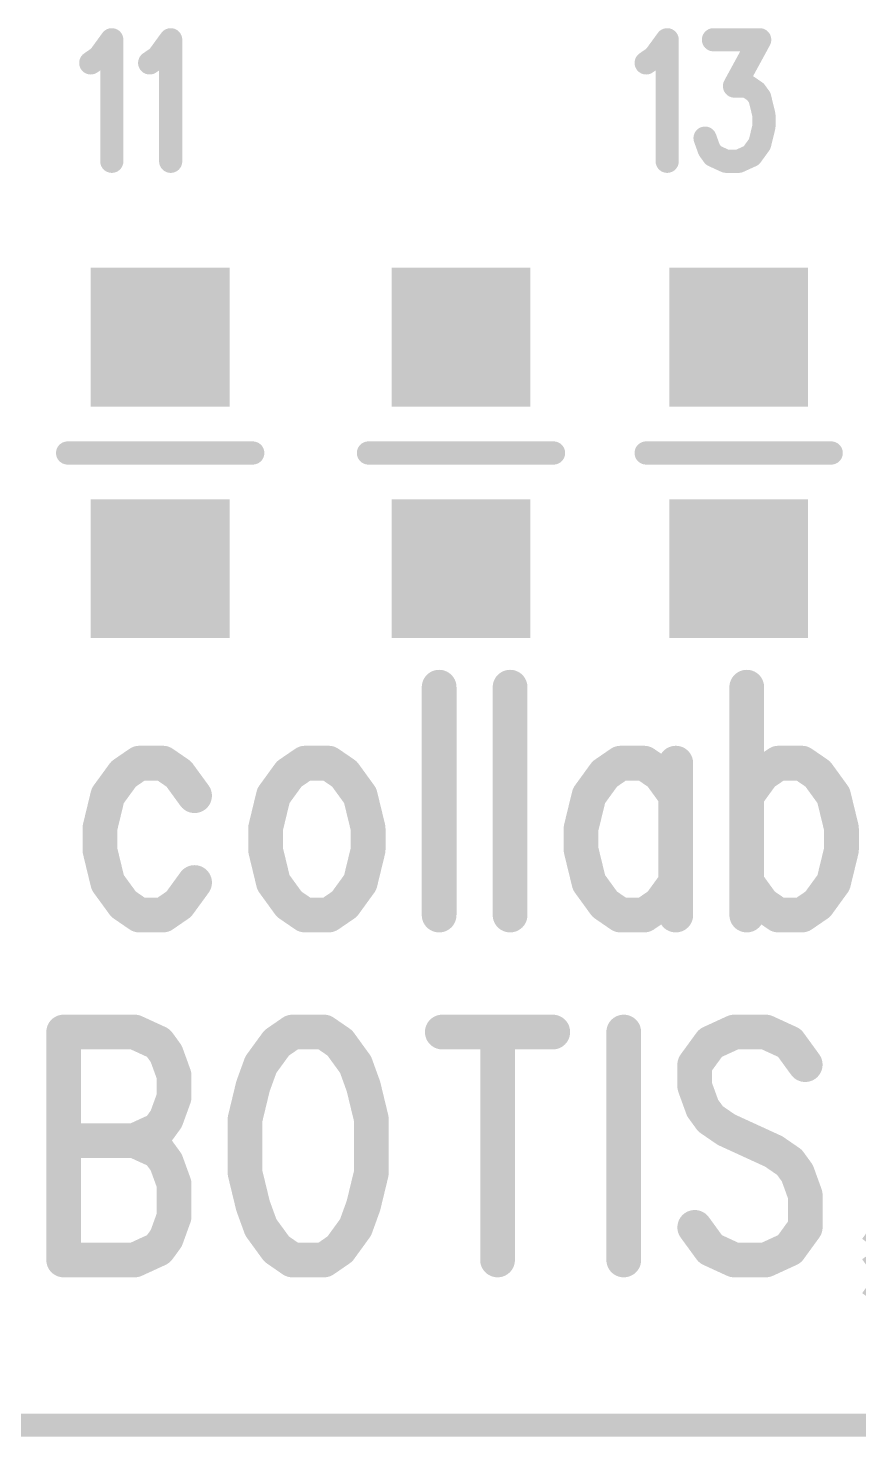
# Model space of a CAD drawing. Extents: x 97 to 206, y 100 to 175.
# Drawn here: x 163.23 to 166.82, y 162.45 to 168.54 of the extents above; entities that cross this region are included whole.
import ezdxf

# ---------------------------------------------------------------- set-up
doc = ezdxf.new("R2010")
doc.units = 0
doc.layers.get('0').update_dxf_attribs({"linetype": 'CONTINUOUS'})
doc.layers.add('MASK-TOP_PHO', color=10, linetype='CONTINUOUS')
doc.layers.add('SILK-TOP_PHO', color=9, linetype='CONTINUOUS')

# ---------------------------------------------------------------- blocks, each defined once
blk = doc.blocks.new('ROUND_1')
at = {"const_width": 0.050038}
blk.add_lwpolyline([(-0.025018, 0, 1), (0.025018, 0, 1)], format="xyb", close=True, dxfattribs=at)
blk = doc.blocks.new('ROUND_61')
at = {"const_width": 0.075056}
blk.add_lwpolyline([(-0.037528, 0, 1), (0.037528, 0, 1)], format="xyb", close=True, dxfattribs=at)
blk = doc.blocks.new('SQUARE_191')
blk.add_solid([(0.299974, 0.299974), (0.299974, -0.299974), (-0.299974, 0.299974), (-0.299974, -0.299974)])

msp = doc.modelspace()

# ---------------------------------------------------------------- linework, layer by layer
at = {"layer": 'SILK-TOP_PHO'}
for points, const_width in [([(163.536376, 168.410128), (163.590986, 168.485058)], 0.100076), ([(163.590986, 168.485058), (163.590986, 167.96004)], 0.100076), ([(163.790884, 168.410128), (163.845494, 168.485058)], 0.100076), ([(163.845494, 168.485058), (163.845494, 167.96004)], 0.100076), ([(165.936422, 168.410128), (165.991032, 168.485058)], 0.100076), ([(165.991032, 168.485058), (165.991032, 167.96004)], 0.100076), ([(166.19093, 168.485058), (166.390828, 168.485058)], 0.100076), ([(166.390828, 168.485058), (166.281862, 168.284906)], 0.100076), ([(163.500054, 168.384982), (163.536376, 168.410128)], 0.100076), ([(163.754562, 168.384982), (163.790884, 168.410128)], 0.100076), ([(165.9001, 168.384982), (165.936422, 168.410128)], 0.100076), ([(166.281862, 168.284906), (166.336472, 168.284906)], 0.100076), ([(166.336472, 168.284906), (166.372794, 168.260014)], 0.100076), ([(166.372794, 168.260014), (166.390828, 168.235122)], 0.100076), ([(166.390828, 168.235122), (166.409116, 168.159938)], 0.100076), ([(166.409116, 168.159938), (166.409116, 168.1099)], 0.100076), ([(166.409116, 168.1099), (166.390828, 168.03497)], 0.100076), ([(166.172642, 168.010078), (166.154608, 168.060116)], 0.100076), ([(166.390828, 168.03497), (166.354506, 167.984932)], 0.100076), ([(166.19093, 167.984932), (166.172642, 168.010078)], 0.100076), ([(166.24554, 167.96004), (166.19093, 167.984932)], 0.100076), ([(166.299896, 167.96004), (166.24554, 167.96004)], 0.100076), ([(166.354506, 167.984932), (166.299896, 167.96004)], 0.100076), ([(163.399978, 166.699946), (164.200078, 166.699946)], 0.100076), ([(165.50005, 166.699946), (164.69995, 166.699946)], 0.100076), ([(165.9001, 166.699946), (166.699946, 166.699946)], 0.100076), ([(165.005512, 165.688264), (165.005512, 164.704014)], 0.150114), ([(165.31209, 165.688264), (165.31209, 164.704014)], 0.150114), ([(166.334948, 165.688264), (166.334948, 164.704014)], 0.150114), ([(163.709858, 165.360096), (163.641786, 165.31336)], 0.150114), ([(163.81222, 165.360096), (163.709858, 165.360096)], 0.150114), ([(163.880292, 165.31336), (163.81222, 165.360096)], 0.150114), ([(164.425884, 165.360096), (164.357558, 165.31336)], 0.150114), ([(164.527992, 165.360096), (164.425884, 165.360096)], 0.150114), ([(164.596318, 165.31336), (164.527992, 165.360096)], 0.150114), ([(165.789356, 165.360096), (165.721284, 165.31336)], 0.150114), ([(165.891718, 165.360096), (165.789356, 165.360096)], 0.150114), ([(165.960044, 165.31336), (165.891718, 165.360096)], 0.150114), ([(166.028116, 165.360096), (166.028116, 164.704014)], 0.150114), ([(166.40302, 165.31336), (166.471346, 165.360096)], 0.150114), ([(166.471346, 165.360096), (166.573454, 165.360096)], 0.150114), ([(166.573454, 165.360096), (166.64178, 165.31336)], 0.150114), ([(163.641786, 165.31336), (163.57346, 165.219634)], 0.150114), ([(163.948618, 165.219634), (163.880292, 165.31336)], 0.150114), ([(164.357558, 165.31336), (164.289486, 165.219634)], 0.150114), ([(164.66439, 165.219634), (164.596318, 165.31336)], 0.150114), ([(165.721284, 165.31336), (165.653212, 165.219634)], 0.150114), ([(166.028116, 165.219634), (165.960044, 165.31336)], 0.150114), ([(166.334948, 165.219634), (166.40302, 165.31336)], 0.150114), ([(166.64178, 165.31336), (166.709852, 165.219634)], 0.150114), ([(163.57346, 165.219634), (163.539424, 165.078918)], 0.150114), ([(164.289486, 165.219634), (164.25545, 165.078918)], 0.150114), ([(164.69868, 165.078918), (164.66439, 165.219634)], 0.150114), ([(165.653212, 165.219634), (165.618922, 165.078918)], 0.150114), ([(166.709852, 165.219634), (166.744142, 165.078918)], 0.150114), ([(163.539424, 165.078918), (163.539424, 164.985192)], 0.150114), ([(164.25545, 165.078918), (164.25545, 164.985192)], 0.150114), ([(164.69868, 164.985192), (164.69868, 165.078918)], 0.150114), ([(165.618922, 165.078918), (165.618922, 164.985192)], 0.150114), ([(166.744142, 165.078918), (166.744142, 164.985192)], 0.150114), ([(163.539424, 164.985192), (163.57346, 164.844476)], 0.150114), ([(164.25545, 164.985192), (164.289486, 164.844476)], 0.150114), ([(164.66439, 164.844476), (164.69868, 164.985192)], 0.150114), ([(165.618922, 164.985192), (165.653212, 164.844476)], 0.150114), ([(166.744142, 164.985192), (166.709852, 164.844476)], 0.150114), ([(163.57346, 164.844476), (163.641786, 164.75075)], 0.150114), ([(163.880292, 164.75075), (163.948618, 164.844476)], 0.150114), ([(164.289486, 164.844476), (164.357558, 164.75075)], 0.150114), ([(164.596318, 164.75075), (164.66439, 164.844476)], 0.150114), ([(165.653212, 164.844476), (165.721284, 164.75075)], 0.150114), ([(165.960044, 164.75075), (166.028116, 164.844476)], 0.150114), ([(166.40302, 164.75075), (166.334948, 164.844476)], 0.150114), ([(166.709852, 164.844476), (166.64178, 164.75075)], 0.150114), ([(163.641786, 164.75075), (163.709858, 164.704014)], 0.150114), ([(163.81222, 164.704014), (163.880292, 164.75075)], 0.150114), ([(164.357558, 164.75075), (164.425884, 164.704014)], 0.150114), ([(164.527992, 164.704014), (164.596318, 164.75075)], 0.150114), ([(165.721284, 164.75075), (165.789356, 164.704014)], 0.150114), ([(165.891718, 164.704014), (165.960044, 164.75075)], 0.150114), ([(166.471346, 164.704014), (166.40302, 164.75075)], 0.150114), ([(166.64178, 164.75075), (166.573454, 164.704014)], 0.150114), ([(163.709858, 164.704014), (163.81222, 164.704014)], 0.150114), ([(164.425884, 164.704014), (164.527992, 164.704014)], 0.150114), ([(165.789356, 164.704014), (165.891718, 164.704014)], 0.150114), ([(166.573454, 164.704014), (166.471346, 164.704014)], 0.150114), ([(163.38296, 164.198554), (163.38296, 163.21405)], 0.150114), ([(163.38296, 164.198554), (163.689792, 164.198554)], 0.150114), ([(163.689792, 164.198554), (163.792154, 164.151564)], 0.150114), ([(164.371528, 164.198554), (164.303456, 164.151564)], 0.150114), ([(164.507926, 164.198554), (164.371528, 164.198554)], 0.150114), ([(164.576252, 164.151564), (164.507926, 164.198554)], 0.150114), ([(165.019228, 164.198554), (165.496494, 164.198554)], 0.150114), ([(165.257988, 164.198554), (165.257988, 163.21405)], 0.150114), ([(165.803326, 164.198554), (165.803326, 163.21405)], 0.150114), ([(166.280592, 164.198554), (166.178484, 164.151564)], 0.150114), ([(166.41699, 164.198554), (166.280592, 164.198554)], 0.150114), ([(166.519352, 164.151564), (166.41699, 164.198554)], 0.150114), ([(163.792154, 164.151564), (163.82619, 164.104574)], 0.150114), ([(163.82619, 164.104574), (163.860226, 164.010848)], 0.150114), ([(164.303456, 164.151564), (164.23513, 164.057838)], 0.150114), ([(164.644324, 164.057838), (164.576252, 164.151564)], 0.150114), ([(166.178484, 164.151564), (166.110158, 164.057838)], 0.150114), ([(166.587424, 164.057838), (166.519352, 164.151564)], 0.150114), ([(164.23513, 164.057838), (164.201094, 163.964112)], 0.150114), ([(164.67836, 163.964112), (164.644324, 164.057838)], 0.150114), ([(166.110158, 164.057838), (166.110158, 163.964112)], 0.150114), ([(163.860226, 164.010848), (163.860226, 163.917122)], 0.150114), ([(164.201094, 163.964112), (164.167058, 163.823396)], 0.150114), ([(164.712396, 163.823396), (164.67836, 163.964112)], 0.150114), ([(166.110158, 163.964112), (166.144194, 163.870386)], 0.150114), ([(163.860226, 163.917122), (163.82619, 163.823396)], 0.150114), ([(166.144194, 163.870386), (166.178484, 163.823396)], 0.150114), ([(163.82619, 163.823396), (163.792154, 163.77666)], 0.150114), ([(164.167058, 163.823396), (164.167058, 163.588954)], 0.150114), ([(164.712396, 163.588954), (164.712396, 163.823396)], 0.150114), ([(166.178484, 163.823396), (166.246556, 163.77666)], 0.150114), ([(163.792154, 163.77666), (163.689792, 163.72967)], 0.150114), ([(166.246556, 163.77666), (166.451026, 163.682934)], 0.150114), ([(163.38296, 163.72967), (163.689792, 163.72967)], 0.150114), ([(163.689792, 163.72967), (163.792154, 163.682934)], 0.150114), ([(163.792154, 163.682934), (163.82619, 163.635944)], 0.150114), ([(166.451026, 163.682934), (166.519352, 163.635944)], 0.150114), ([(163.82619, 163.635944), (163.860226, 163.542218)], 0.150114), ([(166.519352, 163.635944), (166.553388, 163.588954)], 0.150114), ([(164.167058, 163.588954), (164.201094, 163.448492)], 0.150114), ([(164.67836, 163.448492), (164.712396, 163.588954)], 0.150114), ([(166.553388, 163.588954), (166.587424, 163.495228)], 0.150114), ([(163.860226, 163.542218), (163.860226, 163.401502)], 0.150114), ([(166.587424, 163.495228), (166.587424, 163.354766)], 0.150114), ([(164.201094, 163.448492), (164.23513, 163.354766)], 0.150114), ([(164.644324, 163.354766), (164.67836, 163.448492)], 0.150114), ([(163.860226, 163.401502), (163.82619, 163.307776)], 0.150114), ([(164.23513, 163.354766), (164.303456, 163.26104)], 0.150114), ([(164.576252, 163.26104), (164.644324, 163.354766)], 0.150114), ([(166.178484, 163.26104), (166.110158, 163.354766)], 0.150114), ([(166.587424, 163.354766), (166.519352, 163.26104)], 0.150114), ([(163.792154, 163.26104), (163.689792, 163.21405)], 0.150114), ([(163.82619, 163.307776), (163.792154, 163.26104)], 0.150114), ([(164.303456, 163.26104), (164.371528, 163.21405)], 0.150114), ([(164.507926, 163.21405), (164.576252, 163.26104)], 0.150114), ([(166.280592, 163.21405), (166.178484, 163.26104)], 0.150114), ([(166.519352, 163.26104), (166.41699, 163.21405)], 0.150114), ([(166.894256, 163.26104), (166.928292, 163.307776)], 0.150114), ([(166.928292, 163.21405), (166.894256, 163.26104)], 0.150114), ([(163.689792, 163.21405), (163.38296, 163.21405)], 0.150114), ([(164.371528, 163.21405), (164.507926, 163.21405)], 0.150114), ([(166.41699, 163.21405), (166.280592, 163.21405)], 0.150114), ([(166.928292, 163.073334), (166.894256, 163.026598)], 0.150114), ([(140.24991, 162.500056), (191.499998, 162.500056)], 0.100076)]:
    msp.add_lwpolyline(points, dxfattribs=dict(at, const_width=const_width))

# ---------------------------------------------------------------- block references
at = {"layer": 'MASK-TOP_PHO'}
for p in [(163.800028, 167.200072), (165.1, 167.200072), (166.299896, 167.200072), (163.800028, 166.200074), (165.1, 166.200074), (166.299896, 166.200074)]:
    msp.add_blockref('SQUARE_191', p, dxfattribs=at)
at = {"layer": 'SILK-TOP_PHO'}
for name, p in [('ROUND_1', (163.590986, 168.485058)), ('ROUND_1', (163.845494, 168.485058)), ('ROUND_1', (165.991032, 168.485058)), ('ROUND_1', (166.19093, 168.485058)), ('ROUND_1', (166.390828, 168.485058)), ('ROUND_1', (163.500054, 168.384982)), ('ROUND_1', (163.536376, 168.410128)), ('ROUND_1', (163.754562, 168.384982)), ('ROUND_1', (163.790884, 168.410128)), ('ROUND_1', (165.9001, 168.384982)), ('ROUND_1', (165.936422, 168.410128)), ('ROUND_1', (166.281862, 168.284906)), ('ROUND_1', (166.336472, 168.284906)), ('ROUND_1', (166.372794, 168.260014)), ('ROUND_1', (166.390828, 168.235122)), ('ROUND_1', (166.409116, 168.159938)), ('ROUND_1', (166.409116, 168.1099)), ('ROUND_1', (166.154608, 168.060116)), ('ROUND_1', (166.390828, 168.03497)), ('ROUND_1', (163.590986, 167.96004)), ('ROUND_1', (163.845494, 167.96004)), ('ROUND_1', (165.991032, 167.96004)), ('ROUND_1', (166.172642, 168.010078)), ('ROUND_1', (166.19093, 167.984932)), ('ROUND_1', (166.24554, 167.96004)), ('ROUND_1', (166.299896, 167.96004)), ('ROUND_1', (166.354506, 167.984932)), ('ROUND_1', (163.399978, 166.699946)), ('ROUND_1', (164.200078, 166.699946)), ('ROUND_1', (164.69995, 166.699946)), ('ROUND_1', (165.50005, 166.699946)), ('ROUND_1', (165.9001, 166.699946)), ('ROUND_1', (166.699946, 166.699946)), ('ROUND_61', (165.005512, 165.688264)), ('ROUND_61', (165.31209, 165.688264)), ('ROUND_61', (166.334948, 165.688264)), ('ROUND_61', (163.709858, 165.360096)), ('ROUND_61', (163.81222, 165.360096)), ('ROUND_61', (164.425884, 165.360096)), ('ROUND_61', (164.425884, 165.360096)), ('ROUND_61', (164.527992, 165.360096)), ('ROUND_61', (164.527992, 165.360096)), ('ROUND_61', (165.789356, 165.360096)), ('ROUND_61', (165.891718, 165.360096)), ('ROUND_61', (166.028116, 165.360096)), ('ROUND_61', (166.471346, 165.360096)), ('ROUND_61', (166.573454, 165.360096)), ('ROUND_61', (163.641786, 165.31336)), ('ROUND_61', (163.880292, 165.31336)), ('ROUND_61', (164.357558, 165.31336)), ('ROUND_61', (164.596318, 165.31336)), ('ROUND_61', (165.721284, 165.31336)), ('ROUND_61', (165.960044, 165.31336)), ('ROUND_61', (166.40302, 165.31336)), ('ROUND_61', (166.64178, 165.31336)), ('ROUND_61', (163.57346, 165.219634)), ('ROUND_61', (163.948618, 165.219634)), ('ROUND_61', (164.289486, 165.219634)), ('ROUND_61', (164.66439, 165.219634)), ('ROUND_61', (165.653212, 165.219634)), ('ROUND_61', (166.028116, 165.219634)), ('ROUND_61', (166.334948, 165.219634)), ('ROUND_61', (166.709852, 165.219634)), ('ROUND_61', (163.539424, 165.078918)), ('ROUND_61', (164.25545, 165.078918)), ('ROUND_61', (164.69868, 165.078918)), ('ROUND_61', (165.618922, 165.078918)), ('ROUND_61', (166.744142, 165.078918)), ('ROUND_61', (163.539424, 164.985192)), ('ROUND_61', (164.25545, 164.985192)), ('ROUND_61', (164.69868, 164.985192)), ('ROUND_61', (165.618922, 164.985192)), ('ROUND_61', (166.744142, 164.985192)), ('ROUND_61', (163.57346, 164.844476)), ('ROUND_61', (163.948618, 164.844476)), ('ROUND_61', (164.289486, 164.844476)), ('ROUND_61', (164.66439, 164.844476)), ('ROUND_61', (165.653212, 164.844476)), ('ROUND_61', (166.028116, 164.844476)), ('ROUND_61', (166.334948, 164.844476)), ('ROUND_61', (166.709852, 164.844476)), ('ROUND_61', (163.641786, 164.75075)), ('ROUND_61', (163.880292, 164.75075)), ('ROUND_61', (164.357558, 164.75075)), ('ROUND_61', (164.596318, 164.75075)), ('ROUND_61', (165.721284, 164.75075)), ('ROUND_61', (165.960044, 164.75075)), ('ROUND_61', (166.40302, 164.75075)), ('ROUND_61', (166.64178, 164.75075)), ('ROUND_61', (163.709858, 164.704014)), ('ROUND_61', (163.81222, 164.704014)), ('ROUND_61', (164.425884, 164.704014)), ('ROUND_61', (164.527992, 164.704014)), ('ROUND_61', (164.527992, 164.704014)), ('ROUND_61', (165.005512, 164.704014)), ('ROUND_61', (165.31209, 164.704014)), ('ROUND_61', (165.789356, 164.704014)), ('ROUND_61', (165.891718, 164.704014)), ('ROUND_61', (166.028116, 164.704014)), ('ROUND_61', (166.334948, 164.704014)), ('ROUND_61', (166.471346, 164.704014)), ('ROUND_61', (166.573454, 164.704014)), ('ROUND_61', (163.38296, 164.198554)), ('ROUND_61', (163.38296, 164.198554)), ('ROUND_61', (163.689792, 164.198554)), ('ROUND_61', (164.371528, 164.198554)), ('ROUND_61', (164.371528, 164.198554)), ('ROUND_61', (164.507926, 164.198554)), ('ROUND_61', (165.019228, 164.198554)), ('ROUND_61', (165.257988, 164.198554)), ('ROUND_61', (165.496494, 164.198554)), ('ROUND_61', (165.803326, 164.198554)), ('ROUND_61', (166.280592, 164.198554)), ('ROUND_61', (166.41699, 164.198554)), ('ROUND_61', (163.792154, 164.151564)), ('ROUND_61', (163.82619, 164.104574)), ('ROUND_61', (164.303456, 164.151564)), ('ROUND_61', (164.576252, 164.151564)), ('ROUND_61', (166.178484, 164.151564)), ('ROUND_61', (166.519352, 164.151564)), ('ROUND_61', (164.23513, 164.057838)), ('ROUND_61', (164.644324, 164.057838)), ('ROUND_61', (166.110158, 164.057838)), ('ROUND_61', (166.587424, 164.057838)), ('ROUND_61', (163.860226, 164.010848)), ('ROUND_61', (164.201094, 163.964112)), ('ROUND_61', (164.67836, 163.964112)), ('ROUND_61', (166.110158, 163.964112)), ('ROUND_61', (163.860226, 163.917122)), ('ROUND_61', (166.144194, 163.870386)), ('ROUND_61', (163.82619, 163.823396)), ('ROUND_61', (164.167058, 163.823396)), ('ROUND_61', (164.712396, 163.823396)), ('ROUND_61', (166.178484, 163.823396)), ('ROUND_61', (163.792154, 163.77666)), ('ROUND_61', (166.246556, 163.77666)), ('ROUND_61', (163.38296, 163.72967)), ('ROUND_61', (163.689792, 163.72967)), ('ROUND_61', (163.689792, 163.72967)), ('ROUND_61', (163.792154, 163.682934)), ('ROUND_61', (166.451026, 163.682934)), ('ROUND_61', (163.82619, 163.635944)), ('ROUND_61', (166.519352, 163.635944)), ('ROUND_61', (164.167058, 163.588954)), ('ROUND_61', (164.712396, 163.588954)), ('ROUND_61', (166.553388, 163.588954)), ('ROUND_61', (163.860226, 163.542218)), ('ROUND_61', (166.587424, 163.495228)), ('ROUND_61', (164.201094, 163.448492)), ('ROUND_61', (164.67836, 163.448492)), ('ROUND_61', (163.860226, 163.401502)), ('ROUND_61', (164.23513, 163.354766)), ('ROUND_61', (164.644324, 163.354766)), ('ROUND_61', (166.110158, 163.354766)), ('ROUND_61', (166.587424, 163.354766)), ('ROUND_61', (163.792154, 163.26104)), ('ROUND_61', (163.82619, 163.307776)), ('ROUND_61', (164.303456, 163.26104)), ('ROUND_61', (164.576252, 163.26104)), ('ROUND_61', (166.178484, 163.26104)), ('ROUND_61', (166.519352, 163.26104)), ('ROUND_61', (163.38296, 163.21405)), ('ROUND_61', (163.38296, 163.21405)), ('ROUND_61', (163.689792, 163.21405)), ('ROUND_61', (164.371528, 163.21405)), ('ROUND_61', (164.507926, 163.21405)), ('ROUND_61', (165.257988, 163.21405)), ('ROUND_61', (165.803326, 163.21405)), ('ROUND_61', (166.280592, 163.21405)), ('ROUND_61', (166.41699, 163.21405))]:
    msp.add_blockref(name, p, dxfattribs=at)

doc.saveas('drawing.dxf')
